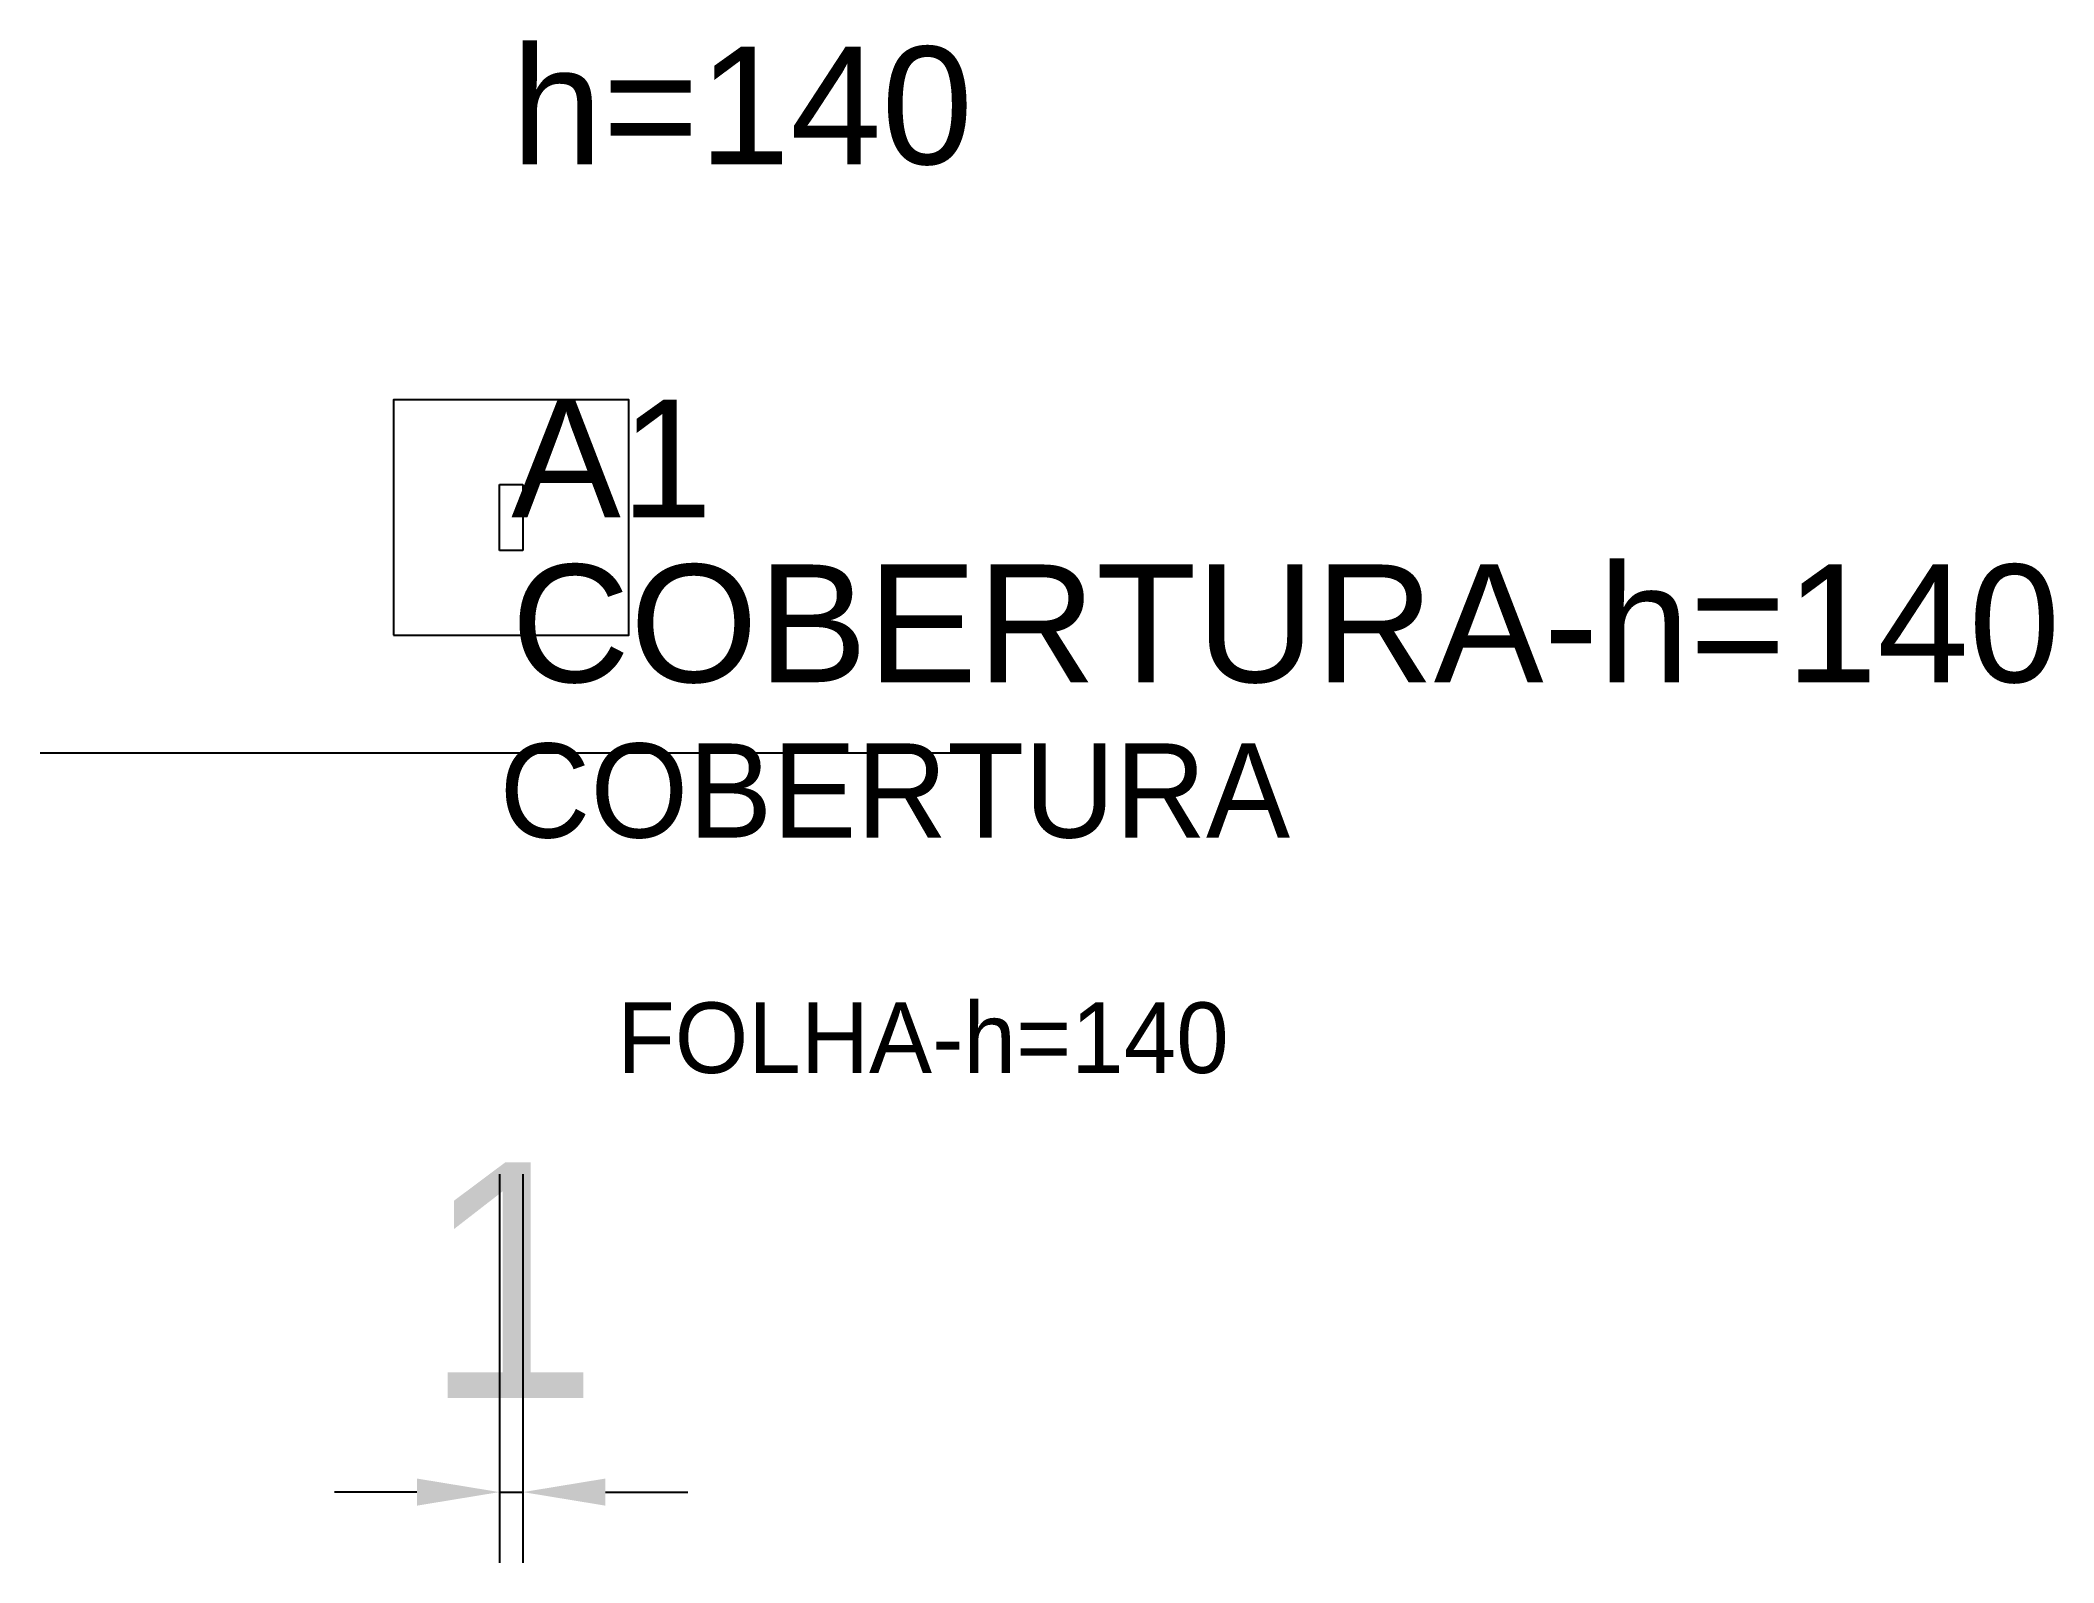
# Model space of a CAD drawing. Header units: metres. Extents: x 202.7 to 288.2, y 155.7 to 220.4.
import ezdxf

# ---------------------------------------------------------------- set-up
doc = ezdxf.new("R2010")
doc.units = ezdxf.units.M
for name, color, linetype in [('3', 3, 'CONTINUOUS'), ('AUX00', 7, 'CONTINUOUS'), ('COTA', 241, 'CONTINUOUS'), ('FOLHA', 255, 'CONTINUOUS'), ('Hachura', 251, 'CONTINUOUS'), ('NOMENCLATURA', 7, 'CONTINUOUS'), ('Nível', 160, 'CONTINUOUS'), ('Painéis', 200, 'CONTINUOUS'), ('Pilares', 5, 'CONTINUOUS'), ('SARR_2.2x7', 40, 'CONTINUOUS')]:
    doc.layers.add(name, color=color, linetype=linetype)
doc.styles.add('ARIAL', font='Arial.ttf')
doc.styles.add('STR_STANDARD', font='arial.ttf')
doc.dimstyles.new('EZ DXF', dxfattribs={"dimtxt": 10, "dimasz": 3.5, "dimexe": 3, "dimexo": 1.5, "dimgap": 1, "dimtad": 1, "dimdec": 1, "dimdsep": 46, "dimcen": 2.5, "dimazin": 3, "dimtfac": 1, "dimtmove": 0, "dimatfit": 3})

msp = doc.modelspace()

# ---------------------------------------------------------------- hatches: boundary and pattern name
at = {"layer": 'Hachura'}
h = msp.add_hatch(dxfattribs=at)
h.set_pattern_fill('ANSI31', scale=50)
h.paths.add_polyline_path([(222.2, 201.5), (223.2, 201.5), (223.2, 198.7), (222.2, 198.7)])
h = msp.add_hatch(dxfattribs=at)
h.set_pattern_fill('ANSI31', scale=50)
h.paths.add_polyline_path([(222.2, 201.5), (223.2, 201.5), (223.2, 198.7), (222.2, 198.7)])

# ---------------------------------------------------------------- linework, layer by layer
at = {"layer": 'Painéis', "color": 200}
for p, q in [((222.2, 201.5), (223.2, 201.5)), ((222.2, 198.7), (222.2, 201.5)), ((222.2, 201.5), (223.2, 201.5)), ((222.2, 198.7), (222.2, 201.5)), ((223.2, 201.5), (223.2, 198.7)), ((223.2, 201.5), (223.2, 198.7)), ((223.2, 198.7), (222.2, 198.7)), ((223.2, 198.7), (222.2, 198.7))]:
    msp.add_line(p, q, dxfattribs=at)
at = {"layer": 'Pilares'}
msp.add_lwpolyline([(217.7, 195.1), (227.7, 195.1), (227.7, 205.1), (217.7, 205.1)], close=True, dxfattribs=at)
msp.add_lwpolyline([(217.7, 195.1), (227.7, 195.1), (227.7, 205.1), (217.7, 205.1)], close=True, dxfattribs=at)
at = {"layer": 'SARR_2.2x7'}
msp.add_line((202.7, 190.1), (242.7, 190.1), dxfattribs=at)
msp.add_line((202.7, 190.1), (242.7, 190.1), dxfattribs=at)

# ---------------------------------------------------------------- texts
at = {"layer": '3', "style": 'STR_STANDARD'}
msp.add_text('A1', height=5, dxfattribs=at).set_placement((222.7, 200.1))
msp.add_text('A1', height=5, dxfattribs=at).set_placement((222.7, 200.1))
at = {"layer": 'AUX00', "style": 'STR_STANDARD'}
msp.add_text('COBERTURA-h=140', height=5, dxfattribs=at).set_placement((222.7, 193.1))
msp.add_text('COBERTURA-h=140', height=5, dxfattribs=at).set_placement((222.7, 193.1))
at = {"layer": 'FOLHA'}
msp.add_text('FOLHA-h=140', height=3, dxfattribs=at).set_placement((227.2, 176.5))
msp.add_text('FOLHA-h=140', height=3, dxfattribs=at).set_placement((227.2, 176.5))
at = {"layer": 'NOMENCLATURA', "insert": (222.7, 220.1), "char_height": 5, "attachment_point": 1, "style": 'ARIAL'}
msp.add_mtext('h=140', dxfattribs=at)
msp.add_mtext('h=140', dxfattribs=at)
at = {"layer": 'Nível'}
msp.add_text('COBERTURA', height=4, dxfattribs=at).set_placement((222.2, 186.5))
msp.add_text('COBERTURA', height=4, dxfattribs=at).set_placement((222.2, 186.5))

# ---------------------------------------------------------------- dimensions: what is measured, and where the dimension line sits
at = {"layer": 'COTA'}
msp.add_linear_dim(base=(222.2, 158.7), p1=(222.2, 173.7), p2=(223.2, 173.7), dimstyle='EZ DXF', dxfattribs=at).render()
msp.add_linear_dim(base=(222.2, 158.7), p1=(222.2, 173.7), p2=(223.2, 173.7), dimstyle='EZ DXF', dxfattribs=at).render()

doc.saveas('drawing.dxf')
